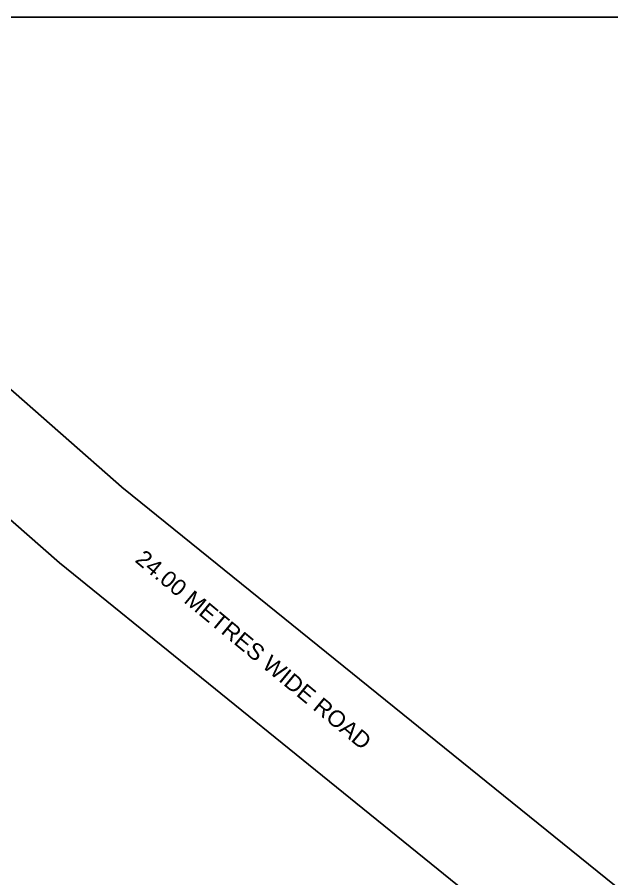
# Model space of a CAD drawing. Header units: millimetres. Extents: x 2061841 to 105821645, y -77612 to 48520811.
# Drawn here: x 105489291 to 105492618, y 48458273 to 48463093 of the extents above; entities that cross this region are included whole.
import ezdxf

# ---------------------------------------------------------------- set-up
doc = ezdxf.new("R2010")
doc.units = ezdxf.units.MM
doc.header["$LTSCALE"] = 10
doc.header["$MEASUREMENT"] = 0
for name, color, linetype in [('BORDER', 5, 'Continuous'), ('S-OPENING', 6, 'Continuous'), ('SHEET-TEXT', 7, 'Continuous')]:
    doc.layers.add(name, color=color, linetype=linetype)
doc.styles.add('ARIAL', font='arial.ttf')

# ---------------------------------------------------------------- blocks, each defined once
blk = doc.blocks.new('TOWER-A TYPICAL FLOOR FRAMING PLAN N')
at = {"layer": 'BORDER', "color": 5, "elevation": 101.1}
blk.add_lwpolyline([(102722083.8, 48561107.5), (102733583.8, 48561107.5), (102733583.8, 48552009), (102722083.8, 48552009)], close=True, dxfattribs=at)
at = {"layer": 'SHEET-TEXT', "ltscale": 51}
for p, q in [((102723048.9, 48561107.5, 101.1), (102726526.7, 48558054.6, 101.1)), ((102723881.4, 48561107.5, 101.1), (102726889, 48558467.3, 101.1))]:
    blk.add_line(p, q, dxfattribs=at)
at = {"layer": 'SHEET-TEXT', "ltscale": 51, "elevation": 101.1}
for points in [[(102729817.3, 48556103.5), (102726884.8, 48558470.9)], [(102726526.7, 48558054.6), (102729549.1, 48555609.7)]]:
    blk.add_lwpolyline(points, dxfattribs=at)
at = {"layer": 'SHEET-TEXT', "style": 'ARIAL'}
blk.add_text('24.00 METRES WIDE ROAD', height=91.53, rotation=320.3159, dxfattribs=at).set_placement((102726944.4, 48558064.7, 101.1))

msp = doc.modelspace()

# ---------------------------------------------------------------- block references
at = {"layer": 'S-OPENING'}
msp.add_blockref('TOWER-A TYPICAL FLOOR FRAMING PLAN N', (2763000.3, -98014.7), dxfattribs=at)

doc.saveas('drawing.dxf')
